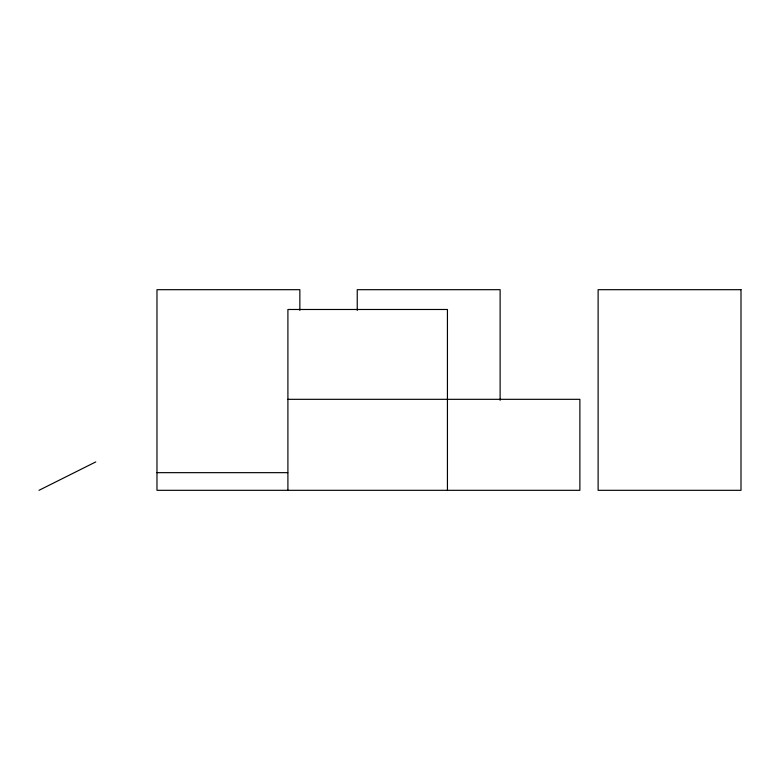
<?xml version="1.0" encoding="UTF-8"?>
<svg xmlns="http://www.w3.org/2000/svg" width="780" height="780" viewBox="0 0 780 780"><rect width="100%" height="100%" fill="white"/><g stroke="black" fill="none" stroke-linecap="round" stroke-linejoin="round"><path stroke-width="1.17" d="M39 490.318L95.784 461.906M287.908 399.321L579.881 399.321L579.881 490.318L156.975 490.318L156.975 289.682L299.851 289.682L299.851 310.362M156.975 472.66L287.742 472.66M500.126 400.335L500.126 289.682L357.24 289.682L357.24 310.362M447.437 490.318L447.437 309.485L287.908 309.485L287.908 490.318M741 289.682L598.124 289.682L598.124 490.318L741 490.318L741 289.682"/></g></svg>
